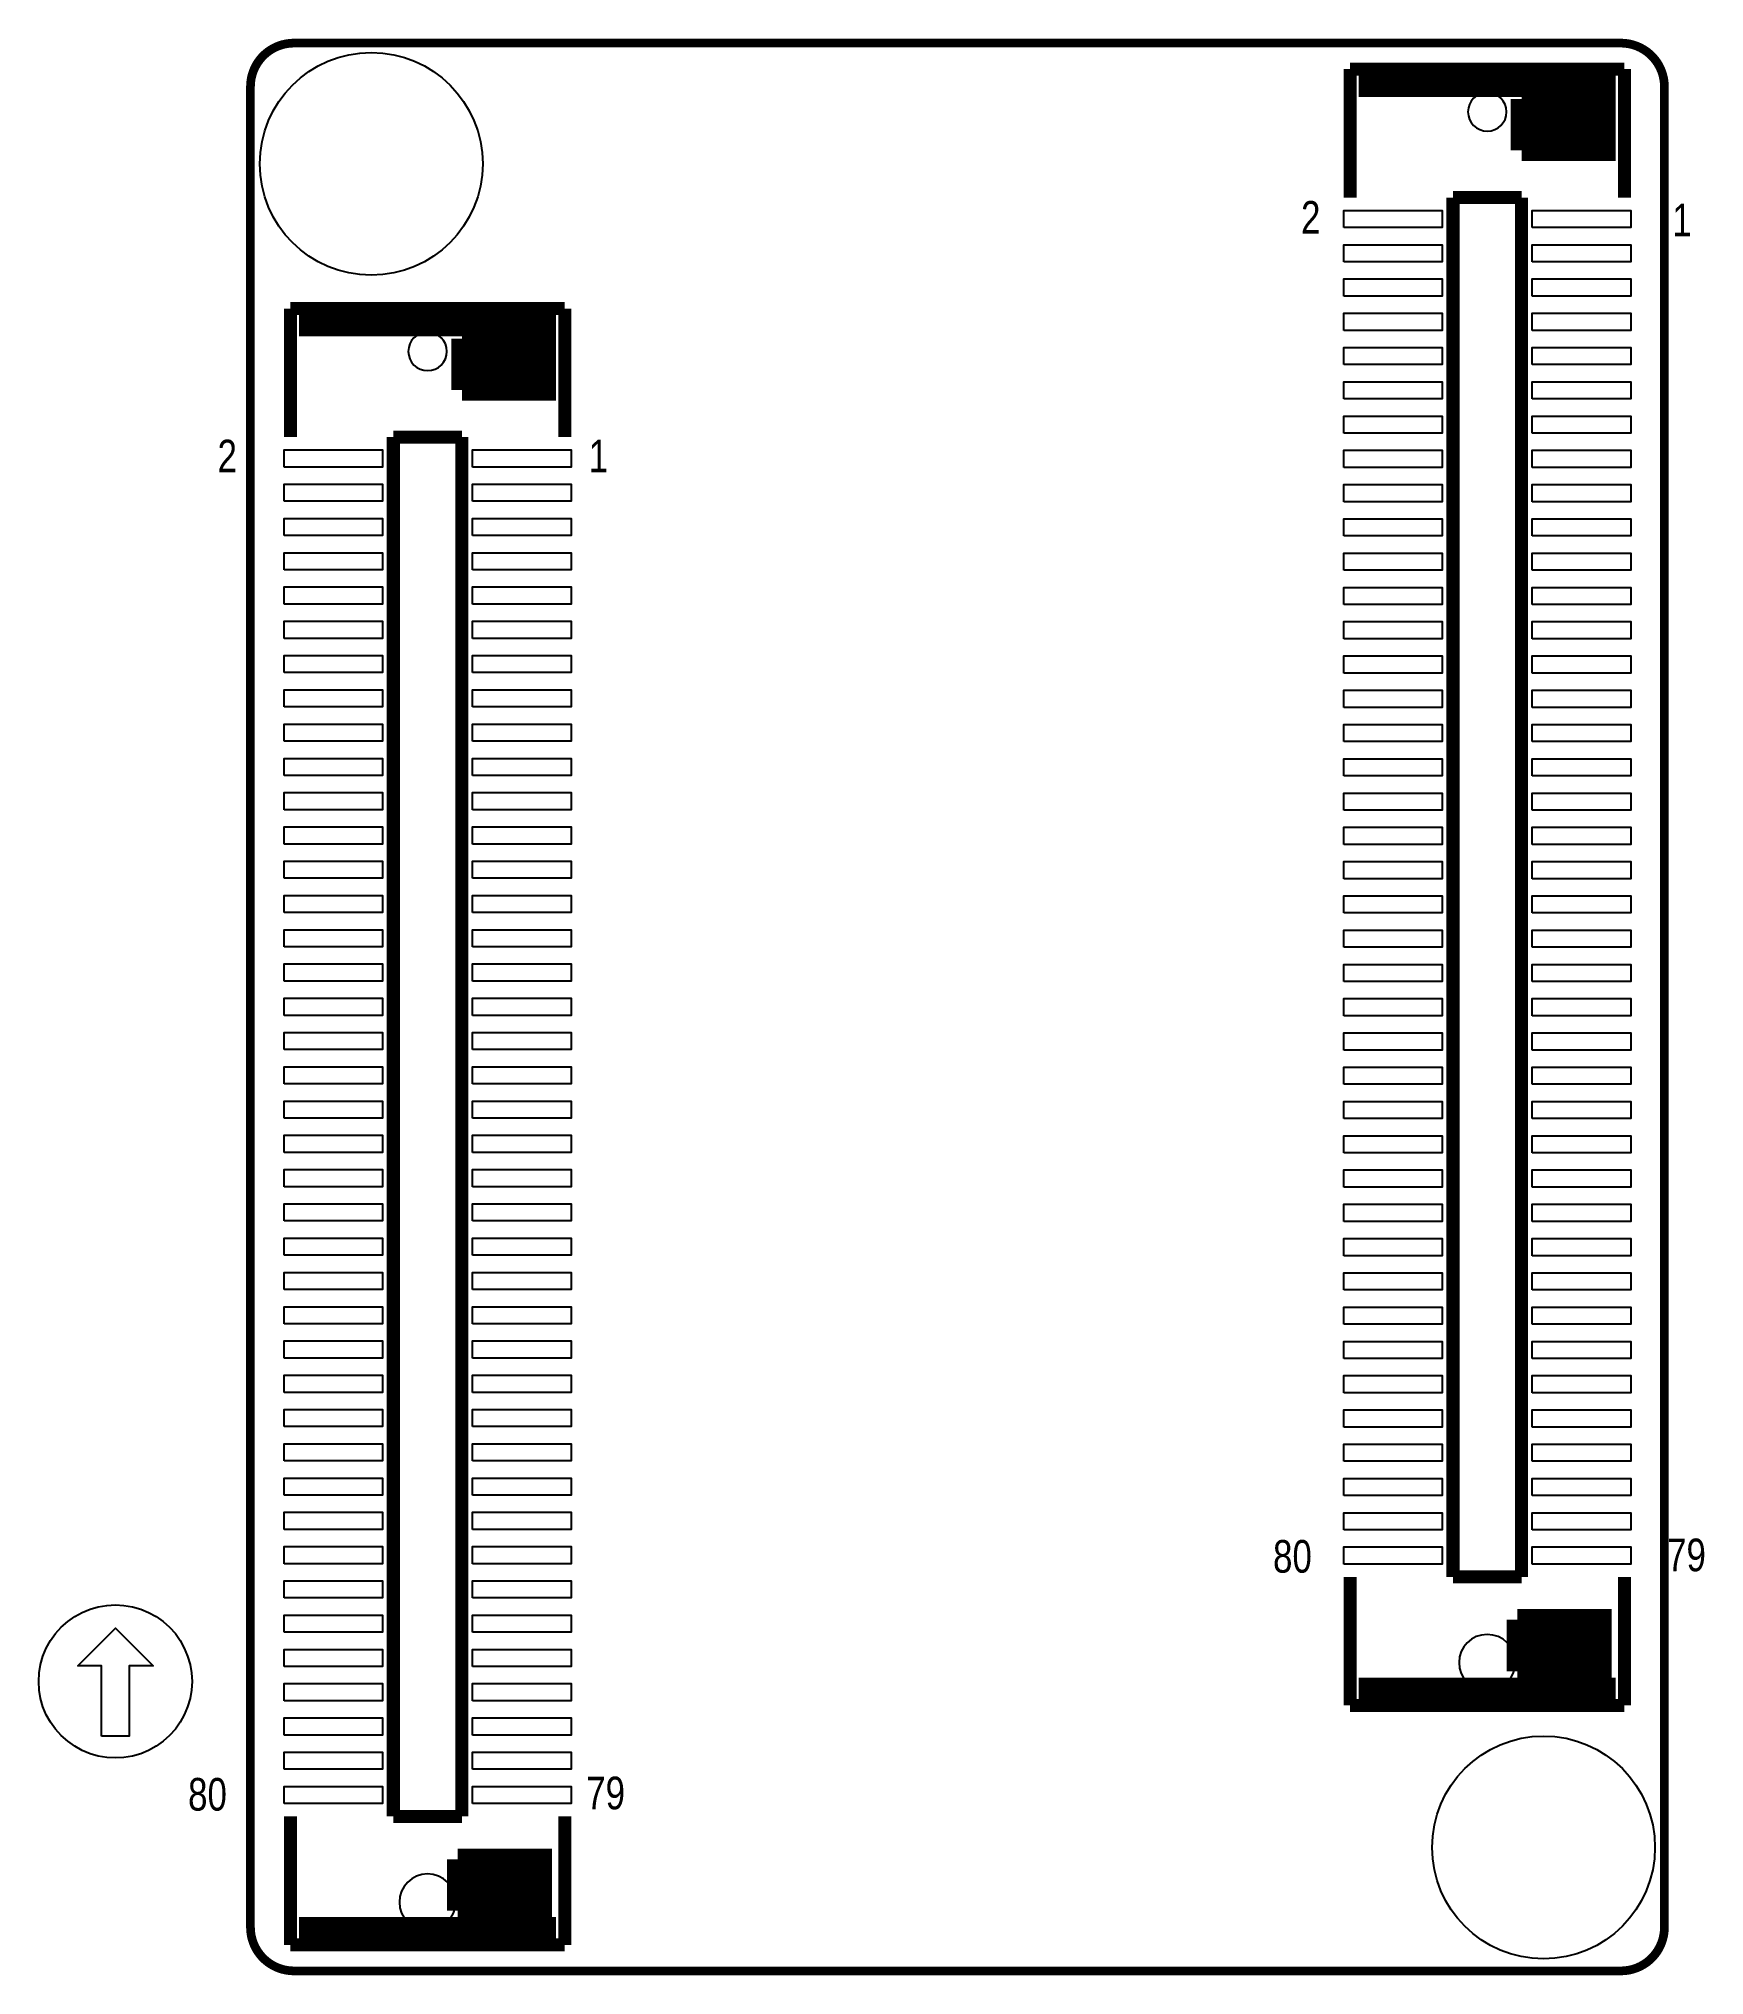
# Model space of a CAD drawing. Extents: x 78.6 to 117.4, y 41.8 to 87.
import ezdxf

# ---------------------------------------------------------------- set-up
doc = ezdxf.new("R2010")
doc.units = 0
doc.header["$MEASUREMENT"] = 0
doc.layers.get('0').update_dxf_attribs({"color": 17, "linetype": 'CONTINUOUS'})

msp = doc.modelspace()

# ---------------------------------------------------------------- linework, layer by layer
at = {"color": 3, "const_width": 0.2032}
msp.add_lwpolyline([(84.516976, 86.912704), (115.482878, 86.912704, -0.414214), (116.498878, 85.896704), (116.498878, 42.926, -0.414214), (115.482878, 41.91), (84.516976, 41.91, -0.414214), (83.500976, 42.926), (83.500976, 85.896704, -0.414214), (84.516976, 86.912704)], format="xyb", dxfattribs=at)
at = {"color": 3}
for points, const_width in [([(109.165136, 83.306666), (109.165136, 86.30666)], 0.3048), ([(109.165136, 86.30666), (115.56492, 86.30666)], 0.3048), ([(115.56492, 86.30666), (115.56492, 83.306666)], 0.3048), ([(109.365034, 85.90661), (115.365022, 85.90661)], 0.500126), ([(113.165128, 85.606636), (115.365022, 85.606636)], 0.500126), ([(113.165128, 85.606636), (113.165128, 84.40674)], 0.500126), ([(113.165128, 85.206586), (115.365022, 85.206586)], 0.500126), ([(113.165128, 84.806536), (115.365022, 84.806536)], 0.500126), ([(113.165128, 84.40674), (115.365022, 84.40674)], 0.500126), ([(111.564928, 83.306666), (113.165128, 83.306666)], 0.3048), ([(111.564928, 51.106578), (111.564928, 83.306666)], 0.3048), ([(113.165128, 83.306666), (113.165128, 51.106578)], 0.3048), ([(84.434934, 77.716126), (84.434934, 80.71612)], 0.3048), ([(84.434934, 80.71612), (90.834718, 80.71612)], 0.3048), ([(84.634832, 80.31607), (90.63482, 80.31607)], 0.500126), ([(90.834718, 80.71612), (90.834718, 77.716126)], 0.3048), ([(88.434926, 80.016096), (90.63482, 80.016096)], 0.500126), ([(88.434926, 80.016096), (88.434926, 78.8162)], 0.500126), ([(88.434926, 79.616046), (90.63482, 79.616046)], 0.500126), ([(88.434926, 79.215996), (90.63482, 79.215996)], 0.500126), ([(88.434926, 78.8162), (90.63482, 78.8162)], 0.500126), ([(86.834726, 77.716126), (88.434926, 77.716126)], 0.3048), ([(86.834726, 45.516038), (86.834726, 77.716126)], 0.3048), ([(88.434926, 77.716126), (88.434926, 45.516038)], 0.3048), ([(109.165136, 51.106578), (109.165136, 48.106584)], 0.3048), ([(113.165128, 51.106578), (111.564928, 51.106578)], 0.3048), ([(115.56492, 48.106584), (115.56492, 51.106578)], 0.3048), ([(113.065052, 50.10658), (115.264946, 50.10658)], 0.500126), ([(113.065052, 48.906684), (113.065052, 50.10658)], 0.500126), ([(113.065052, 49.70653), (115.264946, 49.70653)], 0.500126), ([(113.065052, 49.306734), (115.264946, 49.306734)], 0.500126), ([(113.065052, 48.906684), (115.264946, 48.906684)], 0.500126), ([(109.365034, 48.506634), (115.365022, 48.506634)], 0.500126), ([(109.165136, 48.106584), (115.56492, 48.106584)], 0.3048), ([(84.434934, 45.516038), (84.434934, 42.516044)], 0.3048), ([(88.434926, 45.516038), (86.834726, 45.516038)], 0.3048), ([(90.834718, 42.516044), (90.834718, 45.516038)], 0.3048), ([(88.33485, 44.51604), (90.534744, 44.51604)], 0.500126), ([(88.33485, 43.316144), (88.33485, 44.51604)], 0.500126), ([(88.33485, 44.11599), (90.534744, 44.11599)], 0.500126), ([(88.33485, 43.716194), (90.534744, 43.716194)], 0.500126), ([(88.33485, 43.316144), (90.534744, 43.316144)], 0.500126), ([(84.634832, 42.916094), (90.63482, 42.916094)], 0.500126), ([(84.434934, 42.516044), (90.834718, 42.516044)], 0.3048)]:
    msp.add_lwpolyline(points, dxfattribs=dict(at, const_width=const_width))
for points in [[(112.815116, 85.306662, 1), (111.91494, 85.306662, 1), (112.815116, 85.306662)], [(88.084914, 79.716122, 1), (87.184738, 79.716122, 1), (88.084914, 79.716122)], [(113.022888, 49.106582, 1), (111.707168, 49.106582, 1), (113.022888, 49.106582)], [(88.292686, 43.516042, 1), (86.976966, 43.516042, 1), (88.292686, 43.516042)]]:
    msp.add_lwpolyline(points, format="xyb", dxfattribs=at)
for points in [[(109.015022, 82.606388), (109.015022, 83.006438), (111.314992, 83.006438), (111.314992, 82.606388)], [(113.41481, 82.606388), (113.41481, 83.006438), (115.71478, 83.006438), (115.71478, 82.606388)], [(109.015022, 81.806542), (109.015022, 82.206592), (111.314992, 82.206592), (111.314992, 81.806542)], [(113.41481, 81.806542), (113.41481, 82.206592), (115.71478, 82.206592), (115.71478, 81.806542)], [(109.015022, 81.006442), (109.015022, 81.406492), (111.314992, 81.406492), (111.314992, 81.006442)], [(113.41481, 81.006442), (113.41481, 81.406492), (115.71478, 81.406492), (115.71478, 81.006442)], [(109.015022, 80.206596), (109.015022, 80.606646), (111.314992, 80.606646), (111.314992, 80.206596)], [(113.41481, 80.206596), (113.41481, 80.606646), (115.71478, 80.606646), (115.71478, 80.206596)], [(109.015022, 79.406496), (109.015022, 79.806546), (111.314992, 79.806546), (111.314992, 79.406496)], [(113.41481, 79.406496), (113.41481, 79.806546), (115.71478, 79.806546), (115.71478, 79.406496)], [(109.015022, 78.606396), (109.015022, 79.006446), (111.314992, 79.006446), (111.314992, 78.606396)], [(113.41481, 78.606396), (113.41481, 79.006446), (115.71478, 79.006446), (115.71478, 78.606396)], [(109.015022, 77.80655), (109.015022, 78.2066), (111.314992, 78.2066), (111.314992, 77.80655)], [(113.41481, 77.80655), (113.41481, 78.2066), (115.71478, 78.2066), (115.71478, 77.80655)], [(84.28482, 77.015848), (84.28482, 77.415898), (86.58479, 77.415898), (86.58479, 77.015848)], [(88.684608, 77.015848), (88.684608, 77.415898), (90.984578, 77.415898), (90.984578, 77.015848)], [(109.015022, 77.00645), (109.015022, 77.4065), (111.314992, 77.4065), (111.314992, 77.00645)], [(113.41481, 77.00645), (113.41481, 77.4065), (115.71478, 77.4065), (115.71478, 77.00645)], [(84.28482, 76.216002), (84.28482, 76.616052), (86.58479, 76.616052), (86.58479, 76.216002)], [(88.684608, 76.216002), (88.684608, 76.616052), (90.984578, 76.616052), (90.984578, 76.216002)], [(109.015022, 76.20635), (109.015022, 76.6064), (111.314992, 76.6064), (111.314992, 76.20635)], [(113.41481, 76.20635), (113.41481, 76.6064), (115.71478, 76.6064), (115.71478, 76.20635)], [(84.28482, 75.415902), (84.28482, 75.815952), (86.58479, 75.815952), (86.58479, 75.415902)], [(88.684608, 75.415902), (88.684608, 75.815952), (90.984578, 75.815952), (90.984578, 75.415902)], [(109.015022, 75.406504), (109.015022, 75.806554), (111.314992, 75.806554), (111.314992, 75.406504)], [(113.41481, 75.406504), (113.41481, 75.806554), (115.71478, 75.806554), (115.71478, 75.406504)], [(84.28482, 74.616056), (84.28482, 75.016106), (86.58479, 75.016106), (86.58479, 74.616056)], [(88.684608, 74.616056), (88.684608, 75.016106), (90.984578, 75.016106), (90.984578, 74.616056)], [(109.015022, 74.606404), (109.015022, 75.006454), (111.314992, 75.006454), (111.314992, 74.606404)], [(113.41481, 74.606404), (113.41481, 75.006454), (115.71478, 75.006454), (115.71478, 74.606404)], [(84.28482, 73.815956), (84.28482, 74.216006), (86.58479, 74.216006), (86.58479, 73.815956)], [(88.684608, 73.815956), (88.684608, 74.216006), (90.984578, 74.216006), (90.984578, 73.815956)], [(109.015022, 73.806558), (109.015022, 74.206608), (111.314992, 74.206608), (111.314992, 73.806558)], [(113.41481, 73.806558), (113.41481, 74.206608), (115.71478, 74.206608), (115.71478, 73.806558)], [(84.28482, 73.015856), (84.28482, 73.415906), (86.58479, 73.415906), (86.58479, 73.015856)], [(88.684608, 73.015856), (88.684608, 73.415906), (90.984578, 73.415906), (90.984578, 73.015856)], [(109.015022, 73.006458), (109.015022, 73.406508), (111.314992, 73.406508), (111.314992, 73.006458)], [(113.41481, 73.006458), (113.41481, 73.406508), (115.71478, 73.406508), (115.71478, 73.006458)], [(84.28482, 72.21601), (84.28482, 72.61606), (86.58479, 72.61606), (86.58479, 72.21601)], [(88.684608, 72.21601), (88.684608, 72.61606), (90.984578, 72.61606), (90.984578, 72.21601)], [(109.015022, 72.206358), (109.015022, 72.606408), (111.314992, 72.606408), (111.314992, 72.206358)], [(113.41481, 72.206358), (113.41481, 72.606408), (115.71478, 72.606408), (115.71478, 72.206358)], [(84.28482, 71.41591), (84.28482, 71.81596), (86.58479, 71.81596), (86.58479, 71.41591)], [(88.684608, 71.41591), (88.684608, 71.81596), (90.984578, 71.81596), (90.984578, 71.41591)], [(109.015022, 71.406512), (109.015022, 71.806562), (111.314992, 71.806562), (111.314992, 71.406512)], [(113.41481, 71.406512), (113.41481, 71.806562), (115.71478, 71.806562), (115.71478, 71.406512)], [(84.28482, 70.61581), (84.28482, 71.01586), (86.58479, 71.01586), (86.58479, 70.61581)], [(88.684608, 70.61581), (88.684608, 71.01586), (90.984578, 71.01586), (90.984578, 70.61581)], [(109.015022, 70.606412), (109.015022, 71.006462), (111.314992, 71.006462), (111.314992, 70.606412)], [(113.41481, 70.606412), (113.41481, 71.006462), (115.71478, 71.006462), (115.71478, 70.606412)], [(84.28482, 69.815964), (84.28482, 70.216014), (86.58479, 70.216014), (86.58479, 69.815964)], [(88.684608, 69.815964), (88.684608, 70.216014), (90.984578, 70.216014), (90.984578, 69.815964)], [(109.015022, 69.806566), (109.015022, 70.206616), (111.314992, 70.206616), (111.314992, 69.806566)], [(113.41481, 69.806566), (113.41481, 70.206616), (115.71478, 70.206616), (115.71478, 69.806566)], [(84.28482, 69.015864), (84.28482, 69.415914), (86.58479, 69.415914), (86.58479, 69.015864)], [(88.684608, 69.015864), (88.684608, 69.415914), (90.984578, 69.415914), (90.984578, 69.015864)], [(109.015022, 69.006466), (109.015022, 69.406516), (111.314992, 69.406516), (111.314992, 69.006466)], [(113.41481, 69.006466), (113.41481, 69.406516), (115.71478, 69.406516), (115.71478, 69.006466)], [(84.28482, 68.216018), (84.28482, 68.616068), (86.58479, 68.616068), (86.58479, 68.216018)], [(88.684608, 68.216018), (88.684608, 68.616068), (90.984578, 68.616068), (90.984578, 68.216018)], [(109.015022, 68.206366), (109.015022, 68.606416), (111.314992, 68.606416), (111.314992, 68.206366)], [(113.41481, 68.206366), (113.41481, 68.606416), (115.71478, 68.606416), (115.71478, 68.206366)], [(84.28482, 67.415918), (84.28482, 67.815968), (86.58479, 67.815968), (86.58479, 67.415918)], [(88.684608, 67.415918), (88.684608, 67.815968), (90.984578, 67.815968), (90.984578, 67.415918)], [(109.015022, 67.40652), (109.015022, 67.80657), (111.314992, 67.80657), (111.314992, 67.40652)], [(113.41481, 67.40652), (113.41481, 67.80657), (115.71478, 67.80657), (115.71478, 67.40652)], [(84.28482, 66.615818), (84.28482, 67.015868), (86.58479, 67.015868), (86.58479, 66.615818)], [(88.684608, 66.615818), (88.684608, 67.015868), (90.984578, 67.015868), (90.984578, 66.615818)], [(109.015022, 66.60642), (109.015022, 67.00647), (111.314992, 67.00647), (111.314992, 66.60642)], [(113.41481, 66.60642), (113.41481, 67.00647), (115.71478, 67.00647), (115.71478, 66.60642)], [(84.28482, 65.815972), (84.28482, 66.216022), (86.58479, 66.216022), (86.58479, 65.815972)], [(88.684608, 65.815972), (88.684608, 66.216022), (90.984578, 66.216022), (90.984578, 65.815972)], [(109.015022, 65.806574), (109.015022, 66.206624), (111.314992, 66.206624), (111.314992, 65.806574)], [(113.41481, 65.806574), (113.41481, 66.206624), (115.71478, 66.206624), (115.71478, 65.806574)], [(84.28482, 65.015872), (84.28482, 65.415922), (86.58479, 65.415922), (86.58479, 65.015872)], [(88.684608, 65.015872), (88.684608, 65.415922), (90.984578, 65.415922), (90.984578, 65.015872)], [(109.015022, 65.006474), (109.015022, 65.406524), (111.314992, 65.406524), (111.314992, 65.006474)], [(113.41481, 65.006474), (113.41481, 65.406524), (115.71478, 65.406524), (115.71478, 65.006474)], [(84.28482, 64.216026), (84.28482, 64.616076), (86.58479, 64.616076), (86.58479, 64.216026)], [(88.684608, 64.216026), (88.684608, 64.616076), (90.984578, 64.616076), (90.984578, 64.216026)], [(109.015022, 64.206374), (109.015022, 64.606424), (111.314992, 64.606424), (111.314992, 64.206374)], [(113.41481, 64.206374), (113.41481, 64.606424), (115.71478, 64.606424), (115.71478, 64.206374)], [(84.28482, 63.415926), (84.28482, 63.815976), (86.58479, 63.815976), (86.58479, 63.415926)], [(88.684608, 63.415926), (88.684608, 63.815976), (90.984578, 63.815976), (90.984578, 63.415926)], [(109.015022, 63.406528), (109.015022, 63.806578), (111.314992, 63.806578), (111.314992, 63.406528)], [(113.41481, 63.406528), (113.41481, 63.806578), (115.71478, 63.806578), (115.71478, 63.406528)], [(84.28482, 62.615826), (84.28482, 63.015876), (86.58479, 63.015876), (86.58479, 62.615826)], [(88.684608, 62.615826), (88.684608, 63.015876), (90.984578, 63.015876), (90.984578, 62.615826)], [(109.015022, 62.606428), (109.015022, 63.006478), (111.314992, 63.006478), (111.314992, 62.606428)], [(113.41481, 62.606428), (113.41481, 63.006478), (115.71478, 63.006478), (115.71478, 62.606428)], [(84.28482, 61.81598), (84.28482, 62.21603), (86.58479, 62.21603), (86.58479, 61.81598)], [(88.684608, 61.81598), (88.684608, 62.21603), (90.984578, 62.21603), (90.984578, 61.81598)], [(109.015022, 61.806582), (109.015022, 62.206632), (111.314992, 62.206632), (111.314992, 61.806582)], [(113.41481, 61.806582), (113.41481, 62.206632), (115.71478, 62.206632), (115.71478, 61.806582)], [(84.28482, 61.01588), (84.28482, 61.41593), (86.58479, 61.41593), (86.58479, 61.01588)], [(88.684608, 61.01588), (88.684608, 61.41593), (90.984578, 61.41593), (90.984578, 61.01588)], [(109.015022, 61.006482), (109.015022, 61.406532), (111.314992, 61.406532), (111.314992, 61.006482)], [(113.41481, 61.006482), (113.41481, 61.406532), (115.71478, 61.406532), (115.71478, 61.006482)], [(84.28482, 60.216034), (84.28482, 60.616084), (86.58479, 60.616084), (86.58479, 60.216034)], [(88.684608, 60.216034), (88.684608, 60.616084), (90.984578, 60.616084), (90.984578, 60.216034)], [(109.015022, 60.206382), (109.015022, 60.606432), (111.314992, 60.606432), (111.314992, 60.206382)], [(113.41481, 60.206382), (113.41481, 60.606432), (115.71478, 60.606432), (115.71478, 60.206382)], [(84.28482, 59.415934), (84.28482, 59.815984), (86.58479, 59.815984), (86.58479, 59.415934)], [(88.684608, 59.415934), (88.684608, 59.815984), (90.984578, 59.815984), (90.984578, 59.415934)], [(109.015022, 59.406536), (109.015022, 59.806586), (111.314992, 59.806586), (111.314992, 59.406536)], [(113.41481, 59.406536), (113.41481, 59.806586), (115.71478, 59.806586), (115.71478, 59.406536)], [(84.28482, 58.615834), (84.28482, 59.015884), (86.58479, 59.015884), (86.58479, 58.615834)], [(88.684608, 58.615834), (88.684608, 59.015884), (90.984578, 59.015884), (90.984578, 58.615834)], [(109.015022, 58.606436), (109.015022, 59.006486), (111.314992, 59.006486), (111.314992, 58.606436)], [(113.41481, 58.606436), (113.41481, 59.006486), (115.71478, 59.006486), (115.71478, 58.606436)], [(84.28482, 57.815988), (84.28482, 58.216038), (86.58479, 58.216038), (86.58479, 57.815988)], [(88.684608, 57.815988), (88.684608, 58.216038), (90.984578, 58.216038), (90.984578, 57.815988)], [(109.015022, 57.80659), (109.015022, 58.20664), (111.314992, 58.20664), (111.314992, 57.80659)], [(113.41481, 57.80659), (113.41481, 58.20664), (115.71478, 58.20664), (115.71478, 57.80659)], [(84.28482, 57.015888), (84.28482, 57.415938), (86.58479, 57.415938), (86.58479, 57.015888)], [(88.684608, 57.015888), (88.684608, 57.415938), (90.984578, 57.415938), (90.984578, 57.015888)], [(109.015022, 57.00649), (109.015022, 57.40654), (111.314992, 57.40654), (111.314992, 57.00649)], [(113.41481, 57.00649), (113.41481, 57.40654), (115.71478, 57.40654), (115.71478, 57.00649)], [(84.28482, 56.216042), (84.28482, 56.616092), (86.58479, 56.616092), (86.58479, 56.216042)], [(88.684608, 56.216042), (88.684608, 56.616092), (90.984578, 56.616092), (90.984578, 56.216042)], [(109.015022, 56.20639), (109.015022, 56.60644), (111.314992, 56.60644), (111.314992, 56.20639)], [(113.41481, 56.20639), (113.41481, 56.60644), (115.71478, 56.60644), (115.71478, 56.20639)], [(84.28482, 55.415942), (84.28482, 55.815992), (86.58479, 55.815992), (86.58479, 55.415942)], [(88.684608, 55.415942), (88.684608, 55.815992), (90.984578, 55.815992), (90.984578, 55.415942)], [(109.015022, 55.406544), (109.015022, 55.806594), (111.314992, 55.806594), (111.314992, 55.406544)], [(113.41481, 55.406544), (113.41481, 55.806594), (115.71478, 55.806594), (115.71478, 55.406544)], [(84.28482, 54.615842), (84.28482, 55.015892), (86.58479, 55.015892), (86.58479, 54.615842)], [(88.684608, 54.615842), (88.684608, 55.015892), (90.984578, 55.015892), (90.984578, 54.615842)], [(109.015022, 54.606444), (109.015022, 55.006494), (111.314992, 55.006494), (111.314992, 54.606444)], [(113.41481, 54.606444), (113.41481, 55.006494), (115.71478, 55.006494), (115.71478, 54.606444)], [(84.28482, 53.815996), (84.28482, 54.216046), (86.58479, 54.216046), (86.58479, 53.815996)], [(88.684608, 53.815996), (88.684608, 54.216046), (90.984578, 54.216046), (90.984578, 53.815996)], [(109.015022, 53.806344), (109.015022, 54.206394), (111.314992, 54.206394), (111.314992, 53.806344)], [(113.41481, 53.806344), (113.41481, 54.206394), (115.71478, 54.206394), (115.71478, 53.806344)], [(84.28482, 53.015896), (84.28482, 53.415946), (86.58479, 53.415946), (86.58479, 53.015896)], [(88.684608, 53.015896), (88.684608, 53.415946), (90.984578, 53.415946), (90.984578, 53.015896)], [(109.015022, 53.006498), (109.015022, 53.406548), (111.314992, 53.406548), (111.314992, 53.006498)], [(113.41481, 53.006498), (113.41481, 53.406548), (115.71478, 53.406548), (115.71478, 53.006498)], [(84.28482, 52.21605), (84.28482, 52.6161), (86.58479, 52.6161), (86.58479, 52.21605)], [(88.684608, 52.21605), (88.684608, 52.6161), (90.984578, 52.6161), (90.984578, 52.21605)], [(109.015022, 52.206398), (109.015022, 52.606448), (111.314992, 52.606448), (111.314992, 52.206398)], [(113.41481, 52.206398), (113.41481, 52.606448), (115.71478, 52.606448), (115.71478, 52.206398)], [(84.28482, 51.41595), (84.28482, 51.816), (86.58479, 51.816), (86.58479, 51.41595)], [(88.684608, 51.41595), (88.684608, 51.816), (90.984578, 51.816), (90.984578, 51.41595)], [(109.015022, 51.406552), (109.015022, 51.806602), (111.314992, 51.806602), (111.314992, 51.406552)], [(113.41481, 51.406552), (113.41481, 51.806602), (115.71478, 51.806602), (115.71478, 51.406552)], [(84.28482, 50.61585), (84.28482, 51.0159), (86.58479, 51.0159), (86.58479, 50.61585)], [(88.684608, 50.61585), (88.684608, 51.0159), (90.984578, 51.0159), (90.984578, 50.61585)], [(80.146144, 46.891956), (79.948278, 46.924976), (79.756254, 46.97984), (79.575152, 47.056802), (79.399638, 47.155608), (79.234792, 47.27067), (79.08671, 47.402496), (78.949296, 47.550832), (78.834234, 47.715424), (78.735428, 47.890938), (78.65872, 48.077628), (78.603856, 48.269652), (78.570582, 48.467518), (78.55966, 48.664876), (78.570582, 48.868076), (78.603856, 49.065688), (78.65872, 49.257712), (78.735428, 49.444402), (78.834234, 49.619916), (78.949296, 49.784508), (79.08671, 49.932844), (79.234792, 50.06467), (79.399638, 50.179732), (79.575152, 50.278792), (79.756254, 50.3555), (79.948278, 50.410364), (80.146144, 50.443384), (80.34909, 50.454306), (80.546702, 50.443384), (80.744314, 50.410364), (80.941926, 50.3555), (81.123028, 50.278792), (81.298542, 50.179732), (81.463388, 50.06467), (81.61147, 49.932844), (81.74863, 49.784508), (81.863946, 49.619916), (81.957418, 49.444402), (82.034126, 49.257712), (82.094578, 49.065688), (82.127344, 48.868076), (82.138266, 48.664876), (82.127344, 48.467518), (82.094578, 48.269652), (82.034126, 48.077628), (81.957418, 47.890938), (81.863946, 47.715424), (81.74863, 47.550832), (81.61147, 47.402496), (81.463388, 47.27067), (81.298542, 47.155608), (81.123028, 47.056802), (80.941926, 46.97984), (80.744314, 46.924976), (80.546702, 46.891956), (80.34909, 46.881034)], [(84.28482, 49.816004), (84.28482, 50.216054), (86.58479, 50.216054), (86.58479, 49.816004)], [(88.684608, 49.816004), (88.684608, 50.216054), (90.984578, 50.216054), (90.984578, 49.816004)], [(80.02524, 47.38624), (80.02524, 49.032668), (79.471012, 49.032668), (80.34909, 49.911), (81.227422, 49.032668), (80.667352, 49.032668), (80.667352, 47.38624)], [(84.28482, 49.015904), (84.28482, 49.415954), (86.58479, 49.415954), (86.58479, 49.015904)], [(88.684608, 49.015904), (88.684608, 49.415954), (90.984578, 49.415954), (90.984578, 49.015904)], [(84.28482, 48.215804), (84.28482, 48.615854), (86.58479, 48.615854), (86.58479, 48.215804)], [(88.684608, 48.215804), (88.684608, 48.615854), (90.984578, 48.615854), (90.984578, 48.215804)], [(84.28482, 47.415958), (84.28482, 47.816008), (86.58479, 47.816008), (86.58479, 47.415958)], [(88.684608, 47.415958), (88.684608, 47.816008), (90.984578, 47.816008), (90.984578, 47.415958)], [(84.28482, 46.615858), (84.28482, 47.015908), (86.58479, 47.015908), (86.58479, 46.615858)], [(88.684608, 46.615858), (88.684608, 47.015908), (90.984578, 47.015908), (90.984578, 46.615858)], [(84.28482, 45.816012), (84.28482, 46.216062), (86.58479, 46.216062), (86.58479, 45.816012)], [(88.684608, 45.816012), (88.684608, 46.216062), (90.984578, 46.216062), (90.984578, 45.816012)]]:
    msp.add_lwpolyline(points, close=True, dxfattribs=at)
for centre in [(86.320376, 84.093304), (113.679478, 44.7929)]:
    msp.add_circle(centre, 2.599944, dxfattribs=at)

# ---------------------------------------------------------------- texts
at = {"color": 3, "width": 0.8}
for s, p in [('2', (108.018834, 82.464402)), ('1', (116.681758, 82.402934)), ('2', (82.731864, 76.891896)), ('1', (91.39555, 76.891896)), ('79', (116.561108, 51.239674)), ('80', (107.365038, 51.206654)), ('80', (82.04454, 45.652182)), ('79', (91.335606, 45.682916))]:
    msp.add_text(s, height=0.762, dxfattribs=at).set_placement(p)

doc.saveas('drawing.dxf')
